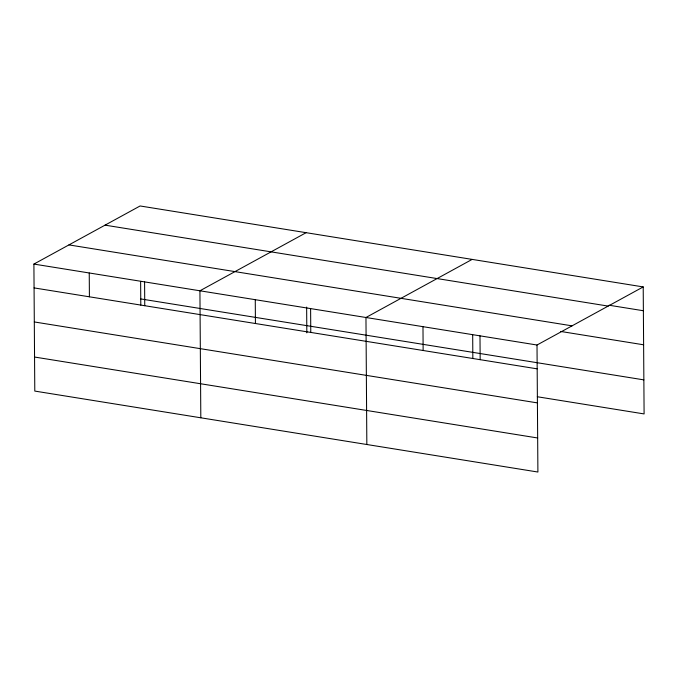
<?xml version="1.0" encoding="UTF-8"?>
<svg xmlns="http://www.w3.org/2000/svg" width="678" height="678" viewBox="0 0 678 678"><rect width="100%" height="100%" fill="white"/><g stroke="black" fill="none" stroke-linecap="round" stroke-linejoin="round"><path stroke-width="1.02" d="M643.21 286.921L537.01 345.017L537.9 472.032L34.79 391.079L33.9 264.073L140.1 205.968L643.21 286.921L644.1 413.927L537.315 396.749M306.125 232.681L199.925 290.786L200.815 417.792M472.151 259.394L365.959 317.499L366.84 444.505M609.166 305.244L643.38 310.744M105.056 225.147L608.166 306.092M68.944 244.902L572.062 325.847M560.681 331.449L643.617 344.797M33.9 264.073L537.01 345.017M140.744 298.93L643.863 379.875M34.07 287.904L537.179 368.849M34.307 321.948L537.417 402.893M34.553 357.035L537.662 437.98M479.99 335.847L480.16 359.671M472.685 334.813L472.846 358.543M422.979 326.669L423.14 350.501M310.609 308.592L310.778 332.423M306.642 307.075L306.829 332.864M255.267 299.684L255.436 323.516M144.583 281.879L144.753 305.71M140.626 281.395L140.795 305.125M89.242 272.98L89.411 296.803"/></g></svg>
